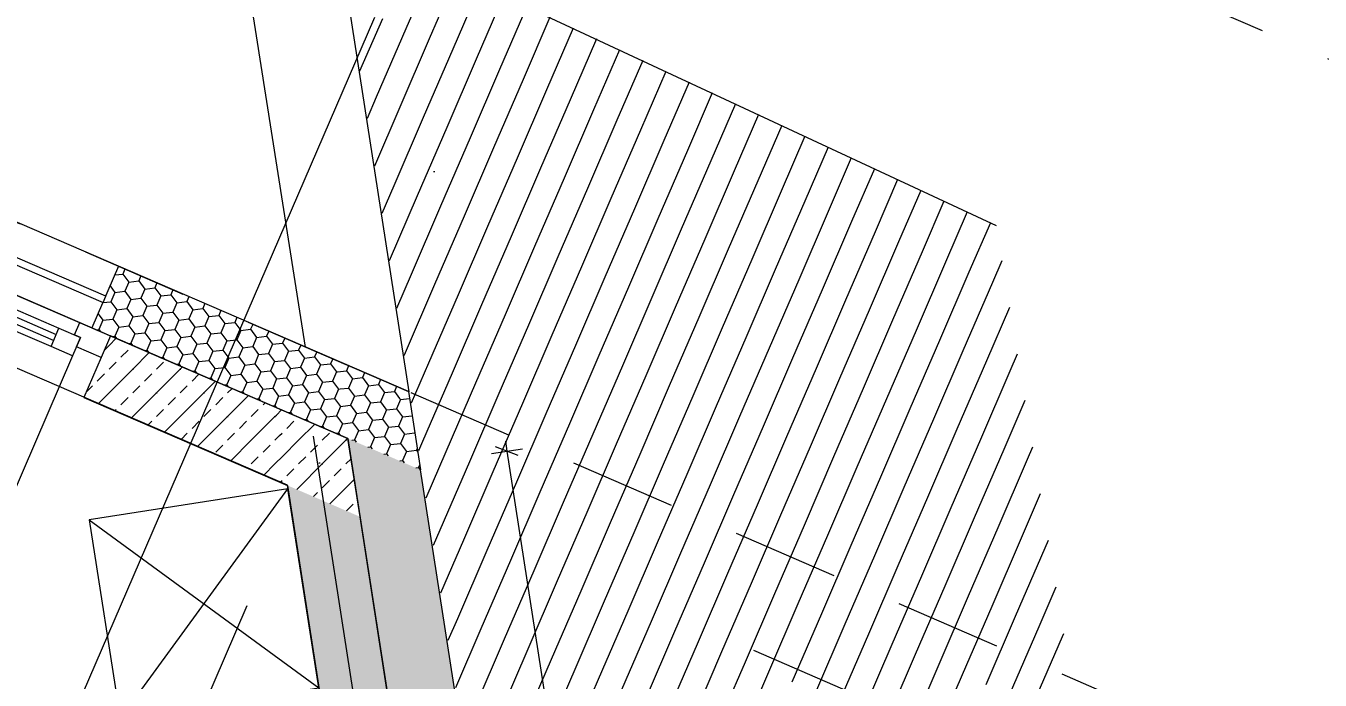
# Model space of a CAD drawing. Header units: millimetres. Extents: x 12535370 to 12575737, y 356204400 to 356234587.
# Drawn here: x 12553969 to 12557833, y 356222549 to 356224501 of the extents above; entities that cross this region are included whole.
import ezdxf
from ezdxf.enums import TextEntityAlignment as Align

# ---------------------------------------------------------------- set-up
doc = ezdxf.new("R2010")
doc.units = ezdxf.units.MM
doc.header["$MEASUREMENT"] = 0
doc.set_wipeout_variables(frame=1)
for name, pattern in [('Dashed Long', [529.166651, 317.499995, -211.666656]), ('Dot & Dashed', [6702.78, 3527.78, -1763.89, 0, -1411.11]), ('Wipeout_Contour', [1000, 0, -1000])]:
    doc.linetypes.add(name, pattern=pattern)
for name, color, linetype in [('New_015 Innenwände', 7, 'Continuous'), ('New_035 Decken', 7, 'Continuous'), ('New_065 Möbel Einrichtung', 7, 'Continuous'), ('New_080 Raumdefinitionen', 7, 'Continuous'), ('New_255 Plangrafiken', 7, 'Continuous'), ('New_290 Raster _ Achsen', 7, 'Continuous'), ('New_Archicad Window Markers', 7, 'Continuous'), ('New_Archicad Windows', 7, 'Continuous'), ('New_GRUNDSTÜCKSGRENZE', 7, 'Continuous')]:
    doc.layers.add(name, color=color, linetype=linetype)
for name, color, linetype, lineweight in [('New_015 Innenwände_Pen_No__1', 7, 'Continuous', 13), ('New_015 Innenwände_Pen_No__3', 7, 'Continuous', 18), ('New_035 Decken_Pen_No__1', 7, 'Continuous', 13), ('New_065 Möbel Einrichtung_Pen_No__1', 7, 'Continuous', 13), ('New_255 Plangrafiken_Pen_No__1', 7, 'Continuous', 13), ('New_255 Plangrafiken_Pen_No__39', 8, 'Continuous', 13), ('New_290 Raster _ Achsen_Pen_No__108', 7, 'Continuous', 13), ('New_Archicad Window Markers_Pen_No__1', 7, 'Continuous', 13), ('New_Archicad Windows_Pen_No__1', 7, 'Continuous', 13), ('New_Baulinie_Pen_No__21', 1, 'Continuous', 13), ('New_GRUNDSTÜCKSGRENZE_Pen_No__1', 7, 'Continuous', 13)]:
    doc.layers.add(name, color=color, linetype=linetype, lineweight=lineweight)
doc.styles.add('GENERATED_STYLE_1', font='arial.ttf')
doc.dimstyles.new('GENERATED_STYLE__2', dxfattribs={"dimtxt": 100, "dimasz": 47.5, "dimexe": 0.18, "dimexo": 2, "dimgap": 0, "dimtad": 1, "dimlfac": 0.001, "dimzin": 0, "dimdsep": 46, "dimtxsty": 'GENERATED_STYLE_1', "dimblk": 'ARROWHEAD_2', "dimblk1": 'ARROWHEAD_2', "dimblk2": 'ARROWHEAD_2', "dimcen": 0.09, "dimclrd": 7, "dimclre": 7, "dimclrt": 7, "dimadec": 0, "dimazin": 0, "dimtfac": 1, "dimtdec": 4, "dimtmove": 0, "dimatfit": 3, "dimfxl": 1, "dimtolj": 1, "dimtzin": 0, "dimarcsym": 0})
pattern_1 = [(246.636458, (12240439.157, 356160438.356), (-47.701051, 20.606061), [30, -60]), (246.636458, (12240445.16, 356160386.74), (-47.701051, 20.606061), [30, -60]), (306.636458, (12240427.26, 356160410.815), (41.695898, 31.007291), [30, -60]), (306.636458, (12240474.96, 356160390.21), (41.695898, 31.007291), [30, -60]), (6.636458, (12240439.157, 356160438.356), (-6.005153, 51.613352), [30, -60]), (6.636458, (12240486.86, 356160417.75), (-6.005153, 51.613352), [30, -60])]
pattern_2 = [(45, (12240439.16, 356160438.36), (-70.710678, 70.710678), [30, -20]), (45, (12240403.8, 356160473.71), (-70.710678, 70.710678), [100, 0])]

# ---------------------------------------------------------------- blocks, each defined once
blk = doc.blocks.new('*X12', base_point=(12240439.2, 356160438.4))
at = {"layer": 'New_255 Plangrafiken_Pen_No__39', "color": 8, "linetype": 'Continuous', "lineweight": 13}
for p, q in [((12555188.2, 356224688.3), (12555103.6, 356224492.5)), ((12555188.2, 356224688.3), (12555103.6, 356224492.5)), ((12555257.4, 356224656), (12555173.7, 356224462.3)), ((12555257.4, 356224656), (12555173.7, 356224462.3)), ((12555326.6, 356224623.8), (12555243.7, 356224432)), ((12555326.6, 356224623.8), (12555243.7, 356224432)), ((12555395.7, 356224591.5), (12555313.8, 356224401.7)), ((12555395.7, 356224591.5), (12555313.8, 356224401.7)), ((12555464.9, 356224559.2), (12555383.8, 356224371.5)), ((12555464.9, 356224559.2), (12555383.8, 356224371.5)), ((12555033.6, 356224522.8), (12554965.9, 356224366.1)), ((12555033.6, 356224522.8), (12554965.9, 356224366.1)), ((12555534.1, 356224526.9), (12555453.9, 356224341.2)), ((12555534.1, 356224526.9), (12555453.9, 356224341.2)), ((12555103.6, 356224492.5), (12555015.5, 356224288.6)), ((12555103.6, 356224492.5), (12555015.5, 356224288.6)), ((12555603.3, 356224494.7), (12555523.9, 356224310.9)), ((12555603.3, 356224494.7), (12555523.9, 356224310.9)), ((12555173.7, 356224462.3), (12555085.6, 356224258.3)), ((12555173.7, 356224462.3), (12555085.6, 356224258.3)), ((12555243.7, 356224432), (12555155.6, 356224228.1)), ((12555243.7, 356224432), (12555155.6, 356224228.1)), ((12555672.5, 356224462.4), (12555594, 356224280.7)), ((12555672.5, 356224462.4), (12555594, 356224280.7)), ((12555741.7, 356224430.1), (12555664.1, 356224250.4)), ((12555741.7, 356224430.1), (12555664.1, 356224250.4)), ((12555313.8, 356224401.7), (12555225.7, 356224197.8)), ((12555313.8, 356224401.7), (12555225.7, 356224197.8)), ((12555810.9, 356224397.9), (12555734.1, 356224220.2)), ((12555810.9, 356224397.9), (12555734.1, 356224220.2)), ((12555383.8, 356224371.5), (12555295.7, 356224167.6)), ((12555383.8, 356224371.5), (12555295.7, 356224167.6)), ((12555880.1, 356224365.6), (12555804.2, 356224189.9)), ((12555880.1, 356224365.6), (12555804.2, 356224189.9)), ((12555453.9, 356224341.2), (12555365.8, 356224137.3)), ((12555453.9, 356224341.2), (12555365.8, 356224137.3)), ((12555949.2, 356224333.3), (12555874.2, 356224159.6)), ((12555949.2, 356224333.3), (12555874.2, 356224159.6)), ((12555015.5, 356224288.6), (12554987.9, 356224224.6)), ((12555015.5, 356224288.6), (12554987.9, 356224224.6)), ((12555523.9, 356224310.9), (12555435.9, 356224107)), ((12555523.9, 356224310.9), (12555435.9, 356224107)), ((12555594, 356224280.7), (12555505.9, 356224076.8)), ((12555594, 356224280.7), (12555505.9, 356224076.8)), ((12556018.4, 356224301.1), (12555944.3, 356224129.4)), ((12556018.4, 356224301.1), (12555944.3, 356224129.4)), ((12555085.6, 356224258.3), (12555009.8, 356224083)), ((12555085.6, 356224258.3), (12555009.8, 356224083)), ((12555664.1, 356224250.4), (12555576, 356224046.5)), ((12555664.1, 356224250.4), (12555576, 356224046.5)), ((12556087.6, 356224268.8), (12556014.3, 356224099.1)), ((12556087.6, 356224268.8), (12556014.3, 356224099.1)), ((12555155.6, 356224228.1), (12555067.6, 356224024.2)), ((12555155.6, 356224228.1), (12555067.6, 356224024.2)), ((12555734.1, 356224220.2), (12555646, 356224016.2)), ((12555734.1, 356224220.2), (12555646, 356224016.2)), ((12556156.8, 356224236.5), (12556084.4, 356224068.8)), ((12556156.8, 356224236.5), (12556084.4, 356224068.8)), ((12556226, 356224204.2), (12556154.4, 356224038.6)), ((12556226, 356224204.2), (12556154.4, 356224038.6)), ((12555225.7, 356224197.8), (12555137.6, 356223993.9)), ((12555225.7, 356224197.8), (12555137.6, 356223993.9)), ((12555295.7, 356224167.6), (12555207.7, 356223963.6)), ((12555295.7, 356224167.6), (12555207.7, 356223963.6)), ((12555804.2, 356224189.9), (12555716.1, 356223986)), ((12555804.2, 356224189.9), (12555716.1, 356223986)), ((12555874.2, 356224159.6), (12555786.1, 356223955.7)), ((12555874.2, 356224159.6), (12555786.1, 356223955.7)), ((12556295.2, 356224172), (12556224.5, 356224008.3)), ((12556295.2, 356224172), (12556224.5, 356224008.3)), ((12555365.8, 356224137.3), (12555277.7, 356223933.4)), ((12555365.8, 356224137.3), (12555277.7, 356223933.4)), ((12555944.3, 356224129.4), (12555856.2, 356223925.5)), ((12555944.3, 356224129.4), (12555856.2, 356223925.5)), ((12556364.4, 356224139.7), (12556294.5, 356223978.1)), ((12556364.4, 356224139.7), (12556294.5, 356223978.1)), ((12555435.9, 356224107), (12555347.8, 356223903.1)), ((12555435.9, 356224107), (12555347.8, 356223903.1)), ((12556014.3, 356224099.1), (12555926.2, 356223895.2)), ((12556014.3, 356224099.1), (12555926.2, 356223895.2)), ((12556433.6, 356224107.4), (12556364.6, 356223947.8)), ((12556433.6, 356224107.4), (12556364.6, 356223947.8)), ((12555505.9, 356224076.8), (12555417.8, 356223872.9)), ((12555505.9, 356224076.8), (12555417.8, 356223872.9)), ((12555576, 356224046.5), (12555487.9, 356223842.6)), ((12555576, 356224046.5), (12555487.9, 356223842.6)), ((12556084.4, 356224068.8), (12555996.3, 356223864.9)), ((12556084.4, 356224068.8), (12555996.3, 356223864.9)), ((12556502.7, 356224075.2), (12556434.6, 356223917.5)), ((12556502.7, 356224075.2), (12556434.6, 356223917.5)), ((12555067.6, 356224024.2), (12555031.8, 356223941.4)), ((12555067.6, 356224024.2), (12555031.8, 356223941.4)), ((12555646, 356224016.2), (12555557.9, 356223812.3)), ((12555646, 356224016.2), (12555557.9, 356223812.3)), ((12556154.4, 356224038.6), (12556066.3, 356223834.7)), ((12556154.4, 356224038.6), (12556066.3, 356223834.7)), ((12556224.5, 356224008.3), (12556136.4, 356223804.4)), ((12556224.5, 356224008.3), (12556136.4, 356223804.4)), ((12556571.9, 356224042.9), (12556504.7, 356223887.3)), ((12556571.9, 356224042.9), (12556504.7, 356223887.3)), ((12556641.1, 356224010.6), (12556574.8, 356223857)), ((12556641.1, 356224010.6), (12556574.8, 356223857)), ((12555137.6, 356223993.9), (12555053.8, 356223799.9)), ((12555137.6, 356223993.9), (12555053.8, 356223799.9)), ((12555716.1, 356223986), (12555628, 356223782.1)), ((12555716.1, 356223986), (12555628, 356223782.1)), ((12556294.5, 356223978.1), (12556206.5, 356223774.1)), ((12556294.5, 356223978.1), (12556206.5, 356223774.1)), ((12556710.3, 356223978.3), (12556644.8, 356223826.7)), ((12556710.3, 356223978.3), (12556644.8, 356223826.7)), ((12555207.7, 356223963.6), (12555119.6, 356223759.7)), ((12555207.7, 356223963.6), (12555119.6, 356223759.7)), ((12555277.7, 356223933.4), (12555189.6, 356223729.5)), ((12555277.7, 356223933.4), (12555189.6, 356223729.5)), ((12555786.1, 356223955.7), (12555698, 356223751.8)), ((12555786.1, 356223955.7), (12555698, 356223751.8)), ((12556364.6, 356223947.8), (12556276.5, 356223743.9)), ((12556364.6, 356223947.8), (12556276.5, 356223743.9)), ((12556779.5, 356223946.1), (12556714.9, 356223796.5)), ((12556779.5, 356223946.1), (12556714.9, 356223796.5)), ((12555347.8, 356223903.1), (12555259.7, 356223699.2)), ((12555347.8, 356223903.1), (12555259.7, 356223699.2)), ((12555856.2, 356223925.5), (12555768.1, 356223721.6)), ((12555856.2, 356223925.5), (12555768.1, 356223721.6)), ((12555926.2, 356223895.2), (12555838.2, 356223691.3)), ((12555926.2, 356223895.2), (12555838.2, 356223691.3)), ((12556434.6, 356223917.5), (12556346.6, 356223713.6)), ((12556434.6, 356223917.5), (12556346.6, 356223713.6)), ((12556848.7, 356223913.8), (12556784.9, 356223766.2)), ((12556848.7, 356223913.8), (12556784.9, 356223766.2)), ((12555417.8, 356223872.9), (12555329.7, 356223669)), ((12555417.8, 356223872.9), (12555329.7, 356223669)), ((12555996.3, 356223864.9), (12555908.2, 356223661)), ((12555996.3, 356223864.9), (12555908.2, 356223661)), ((12556504.7, 356223887.3), (12556416.6, 356223683.4)), ((12556504.7, 356223887.3), (12556416.6, 356223683.4)), ((12556574.8, 356223857), (12556486.7, 356223653.1)), ((12556574.8, 356223857), (12556486.7, 356223653.1)), ((12555487.9, 356223842.6), (12555399.8, 356223638.7)), ((12555487.9, 356223842.6), (12555399.8, 356223638.7)), ((12555557.9, 356223812.3), (12555469.8, 356223608.4)), ((12555557.9, 356223812.3), (12555469.8, 356223608.4)), ((12556066.3, 356223834.7), (12555978.3, 356223630.8)), ((12556066.3, 356223834.7), (12555978.3, 356223630.8)), ((12556644.8, 356223826.7), (12556556.7, 356223622.8)), ((12556644.8, 356223826.7), (12556556.7, 356223622.8)), ((12555628, 356223782.1), (12555539.9, 356223578.2)), ((12555628, 356223782.1), (12555539.9, 356223578.2)), ((12556136.4, 356223804.4), (12556048.3, 356223600.5)), ((12556136.4, 356223804.4), (12556048.3, 356223600.5)), ((12556206.5, 356223774.1), (12556118.4, 356223570.2)), ((12556206.5, 356223774.1), (12556118.4, 356223570.2)), ((12556714.9, 356223796.5), (12556626.8, 356223592.6)), ((12556714.9, 356223796.5), (12556626.8, 356223592.6)), ((12556882.9, 356223800.7), (12556855, 356223736)), ((12556882.9, 356223800.7), (12556855, 356223736)), ((12555119.6, 356223759.7), (12555075.8, 356223658.3)), ((12555119.6, 356223759.7), (12555075.8, 356223658.3)), ((12555698, 356223751.8), (12555610, 356223547.9)), ((12555698, 356223751.8), (12555610, 356223547.9)), ((12556276.5, 356223743.9), (12556188.4, 356223540)), ((12556276.5, 356223743.9), (12556188.4, 356223540)), ((12556784.9, 356223766.2), (12556696.8, 356223562.3)), ((12556784.9, 356223766.2), (12556696.8, 356223562.3)), ((12556855, 356223736), (12556766.9, 356223532.1)), ((12556855, 356223736), (12556766.9, 356223532.1)), ((12555189.6, 356223729.5), (12555101.5, 356223525.6)), ((12555189.6, 356223729.5), (12555101.5, 356223525.6)), ((12555259.7, 356223699.2), (12555171.6, 356223495.3)), ((12555259.7, 356223699.2), (12555171.6, 356223495.3)), ((12555768.1, 356223721.6), (12555680, 356223517.6)), ((12555768.1, 356223721.6), (12555680, 356223517.6)), ((12556346.6, 356223713.6), (12556258.5, 356223509.7)), ((12556346.6, 356223713.6), (12556258.5, 356223509.7)), ((12555329.7, 356223669), (12555241.7, 356223465)), ((12555329.7, 356223669), (12555241.7, 356223465)), ((12555838.2, 356223691.3), (12555750.1, 356223487.4)), ((12555838.2, 356223691.3), (12555750.1, 356223487.4)), ((12555908.2, 356223661), (12555820.1, 356223457.1)), ((12555908.2, 356223661), (12555820.1, 356223457.1)), ((12556416.6, 356223683.4), (12556328.5, 356223479.5)), ((12556416.6, 356223683.4), (12556328.5, 356223479.5)), ((12556905.9, 356223661.5), (12556836.9, 356223501.8)), ((12556905.9, 356223661.5), (12556836.9, 356223501.8)), ((12555399.8, 356223638.7), (12555311.7, 356223434.8)), ((12555399.8, 356223638.7), (12555311.7, 356223434.8)), ((12555978.3, 356223630.8), (12555890.2, 356223426.9)), ((12555978.3, 356223630.8), (12555890.2, 356223426.9)), ((12556486.7, 356223653.1), (12556398.6, 356223449.2)), ((12556486.7, 356223653.1), (12556398.6, 356223449.2)), ((12556556.7, 356223622.8), (12556468.6, 356223418.9)), ((12556556.7, 356223622.8), (12556468.6, 356223418.9)), ((12555469.8, 356223608.4), (12555381.8, 356223404.5)), ((12555469.8, 356223608.4), (12555381.8, 356223404.5)), ((12556048.3, 356223600.5), (12555960.2, 356223396.6)), ((12556048.3, 356223600.5), (12555960.2, 356223396.6)), ((12556626.8, 356223592.6), (12556538.7, 356223388.7)), ((12556626.8, 356223592.6), (12556538.7, 356223388.7)), ((12555539.9, 356223578.2), (12555451.8, 356223374.3)), ((12555539.9, 356223578.2), (12555451.8, 356223374.3)), ((12555610, 356223547.9), (12555521.9, 356223344)), ((12555610, 356223547.9), (12555521.9, 356223344)), ((12556118.4, 356223570.2), (12556030.3, 356223366.3)), ((12556118.4, 356223570.2), (12556030.3, 356223366.3)), ((12556696.8, 356223562.3), (12556608.7, 356223358.4)), ((12556696.8, 356223562.3), (12556608.7, 356223358.4)), ((12555101.5, 356223525.6), (12555097.7, 356223516.8)), ((12555101.5, 356223525.6), (12555097.7, 356223516.8)), ((12555680, 356223517.6), (12555591.9, 356223313.7)), ((12555680, 356223517.6), (12555591.9, 356223313.7)), ((12556188.4, 356223540), (12556100.3, 356223336.1)), ((12556188.4, 356223540), (12556100.3, 356223336.1)), ((12556258.5, 356223509.7), (12556170.4, 356223305.8)), ((12556258.5, 356223509.7), (12556170.4, 356223305.8)), ((12556766.9, 356223532.1), (12556678.8, 356223328.1)), ((12556766.9, 356223532.1), (12556678.8, 356223328.1)), ((12556928.9, 356223522.3), (12556907, 356223471.5)), ((12556928.9, 356223522.3), (12556907, 356223471.5)), ((12555171.6, 356223495.3), (12555119.7, 356223375.2)), ((12555171.6, 356223495.3), (12555119.7, 356223375.2)), ((12555241.7, 356223465), (12555153.6, 356223261.1)), ((12555241.7, 356223465), (12555153.6, 356223261.1)), ((12555750.1, 356223487.4), (12555662, 356223283.5)), ((12555750.1, 356223487.4), (12555662, 356223283.5)), ((12556328.5, 356223479.5), (12556240.4, 356223275.5)), ((12556328.5, 356223479.5), (12556240.4, 356223275.5)), ((12556836.9, 356223501.8), (12556748.9, 356223297.9)), ((12556836.9, 356223501.8), (12556748.9, 356223297.9)), ((12556907, 356223471.5), (12556818.9, 356223267.6)), ((12556907, 356223471.5), (12556818.9, 356223267.6)), ((12555311.7, 356223434.8), (12555223.6, 356223230.9)), ((12555311.7, 356223434.8), (12555223.6, 356223230.9)), ((12555820.1, 356223457.1), (12555732, 356223253.2)), ((12555820.1, 356223457.1), (12555732, 356223253.2)), ((12555890.2, 356223426.9), (12555802.1, 356223222.9)), ((12555890.2, 356223426.9), (12555802.1, 356223222.9)), ((12556398.6, 356223449.2), (12556310.5, 356223245.3)), ((12556398.6, 356223449.2), (12556310.5, 356223245.3)), ((12555381.8, 356223404.5), (12555293.7, 356223200.6)), ((12555381.8, 356223404.5), (12555293.7, 356223200.6)), ((12555960.2, 356223396.6), (12555872.1, 356223192.7)), ((12555960.2, 356223396.6), (12555872.1, 356223192.7)), ((12556468.6, 356223418.9), (12556380.6, 356223215)), ((12556468.6, 356223418.9), (12556380.6, 356223215)), ((12556538.7, 356223388.7), (12556450.6, 356223184.8)), ((12556538.7, 356223388.7), (12556450.6, 356223184.8)), ((12555451.8, 356223374.3), (12555363.7, 356223170.3)), ((12555451.8, 356223374.3), (12555363.7, 356223170.3)), ((12556030.3, 356223366.3), (12555942.2, 356223162.4)), ((12556030.3, 356223366.3), (12555942.2, 356223162.4)), ((12556608.7, 356223358.4), (12556520.7, 356223154.5)), ((12556608.7, 356223358.4), (12556520.7, 356223154.5)), ((12556951.9, 356223383.1), (12556889, 356223237.4)), ((12556951.9, 356223383.1), (12556889, 356223237.4)), ((12555521.9, 356223344), (12555433.8, 356223140.1)), ((12555521.9, 356223344), (12555433.8, 356223140.1)), ((12555591.9, 356223313.7), (12555503.8, 356223109.8)), ((12555591.9, 356223313.7), (12555503.8, 356223109.8)), ((12556100.3, 356223336.1), (12556012.3, 356223132.2)), ((12556100.3, 356223336.1), (12556012.3, 356223132.2)), ((12556678.8, 356223328.1), (12556590.7, 356223124.2)), ((12556678.8, 356223328.1), (12556590.7, 356223124.2)), ((12555662, 356223283.5), (12555573.9, 356223079.6)), ((12555662, 356223283.5), (12555573.9, 356223079.6)), ((12556170.4, 356223305.8), (12556082.3, 356223101.9)), ((12556170.4, 356223305.8), (12556082.3, 356223101.9)), ((12556240.4, 356223275.5), (12556152.4, 356223071.6)), ((12556240.4, 356223275.5), (12556152.4, 356223071.6)), ((12556748.9, 356223297.9), (12556660.8, 356223094)), ((12556748.9, 356223297.9), (12556660.8, 356223094)), ((12555153.6, 356223261.1), (12555141.7, 356223233.6)), ((12555153.6, 356223261.1), (12555141.7, 356223233.6)), ((12555732, 356223253.2), (12555643.9, 356223049.3)), ((12555732, 356223253.2), (12555643.9, 356223049.3)), ((12556310.5, 356223245.3), (12556222.4, 356223041.4)), ((12556310.5, 356223245.3), (12556222.4, 356223041.4)), ((12556818.9, 356223267.6), (12556730.8, 356223063.7)), ((12556818.9, 356223267.6), (12556730.8, 356223063.7)), ((12556889, 356223237.4), (12556800.9, 356223033.4)), ((12556889, 356223237.4), (12556800.9, 356223033.4)), ((12556974.9, 356223243.9), (12556959, 356223207.1)), ((12556974.9, 356223243.9), (12556959, 356223207.1)), ((12555223.6, 356223230.9), (12555163.7, 356223092.1)), ((12555223.6, 356223230.9), (12555163.7, 356223092.1)), ((12555293.7, 356223200.6), (12555205.6, 356222996.7)), ((12555293.7, 356223200.6), (12555205.6, 356222996.7)), ((12555802.1, 356223222.9), (12555714, 356223019)), ((12555802.1, 356223222.9), (12555714, 356223019)), ((12556380.6, 356223215), (12556292.5, 356223011.1)), ((12556380.6, 356223215), (12556292.5, 356223011.1)), ((12556959, 356223207.1), (12556870.9, 356223003.2)), ((12556959, 356223207.1), (12556870.9, 356223003.2)), ((12555363.7, 356223170.3), (12555275.6, 356222966.4)), ((12555363.7, 356223170.3), (12555275.6, 356222966.4)), ((12555872.1, 356223192.7), (12555784.1, 356222988.8)), ((12555872.1, 356223192.7), (12555784.1, 356222988.8)), ((12555942.2, 356223162.4), (12555854.1, 356222958.5)), ((12555942.2, 356223162.4), (12555854.1, 356222958.5)), ((12556450.6, 356223184.8), (12556362.5, 356222980.8)), ((12556450.6, 356223184.8), (12556362.5, 356222980.8)), ((12555433.8, 356223140.1), (12555345.7, 356222936.2)), ((12555433.8, 356223140.1), (12555345.7, 356222936.2)), ((12556012.3, 356223132.2), (12555924.2, 356222928.2)), ((12556012.3, 356223132.2), (12555924.2, 356222928.2)), ((12556520.7, 356223154.5), (12556432.6, 356222950.6)), ((12556520.7, 356223154.5), (12556432.6, 356222950.6)), ((12556590.7, 356223124.2), (12556502.6, 356222920.3)), ((12556590.7, 356223124.2), (12556502.6, 356222920.3)), ((12555503.8, 356223109.8), (12555415.8, 356222905.9)), ((12555503.8, 356223109.8), (12555415.8, 356222905.9)), ((12555573.9, 356223079.6), (12555485.8, 356222875.6)), ((12555573.9, 356223079.6), (12555485.8, 356222875.6)), ((12556082.3, 356223101.9), (12555994.2, 356222898)), ((12556082.3, 356223101.9), (12555994.2, 356222898)), ((12556660.8, 356223094), (12556572.7, 356222890.1)), ((12556660.8, 356223094), (12556572.7, 356222890.1)), ((12556997.9, 356223104.7), (12556941, 356222972.9)), ((12556997.9, 356223104.7), (12556941, 356222972.9)), ((12555643.9, 356223049.3), (12555555.9, 356222845.4)), ((12555643.9, 356223049.3), (12555555.9, 356222845.4)), ((12556152.4, 356223071.6), (12556064.3, 356222867.7)), ((12556152.4, 356223071.6), (12556064.3, 356222867.7)), ((12556222.4, 356223041.4), (12556134.3, 356222837.5)), ((12556222.4, 356223041.4), (12556134.3, 356222837.5)), ((12556730.8, 356223063.7), (12556642.7, 356222859.8)), ((12556730.8, 356223063.7), (12556642.7, 356222859.8)), ((12555714, 356223019), (12555625.9, 356222815.1)), ((12555714, 356223019), (12555625.9, 356222815.1)), ((12556292.5, 356223011.1), (12556204.4, 356222807.2)), ((12556292.5, 356223011.1), (12556204.4, 356222807.2)), ((12556800.9, 356223033.4), (12556712.8, 356222829.5)), ((12556800.9, 356223033.4), (12556712.8, 356222829.5)), ((12556870.9, 356223003.2), (12556782.8, 356222799.3)), ((12556870.9, 356223003.2), (12556782.8, 356222799.3)), ((12555205.6, 356222996.7), (12555185.6, 356222950.5)), ((12555205.6, 356222996.7), (12555185.6, 356222950.5)), ((12555275.6, 356222966.4), (12555207.6, 356222808.9)), ((12555275.6, 356222966.4), (12555207.6, 356222808.9)), ((12555784.1, 356222988.8), (12555696, 356222784.9)), ((12555784.1, 356222988.8), (12555696, 356222784.9)), ((12556362.5, 356222980.8), (12556274.4, 356222776.9)), ((12556362.5, 356222980.8), (12556274.4, 356222776.9)), ((12556941, 356222972.9), (12556852.9, 356222769)), ((12556941, 356222972.9), (12556852.9, 356222769)), ((12557020.9, 356222965.5), (12557011, 356222942.7)), ((12557020.9, 356222965.5), (12557011, 356222942.7)), ((12555345.7, 356222936.2), (12555257.6, 356222732.3)), ((12555345.7, 356222936.2), (12555257.6, 356222732.3)), ((12555854.1, 356222958.5), (12555766, 356222754.6)), ((12555854.1, 356222958.5), (12555766, 356222754.6)), ((12555924.2, 356222928.2), (12555836.1, 356222724.3)), ((12555924.2, 356222928.2), (12555836.1, 356222724.3)), ((12556432.6, 356222950.6), (12556344.5, 356222746.7)), ((12556432.6, 356222950.6), (12556344.5, 356222746.7)), ((12557011, 356222942.7), (12556923, 356222738.7)), ((12557011, 356222942.7), (12556923, 356222738.7)), ((12555415.8, 356222905.9), (12555327.7, 356222702)), ((12555415.8, 356222905.9), (12555327.7, 356222702)), ((12555994.2, 356222898), (12555906.1, 356222694.1)), ((12555994.2, 356222898), (12555906.1, 356222694.1)), ((12556502.6, 356222920.3), (12556414.5, 356222716.4)), ((12556502.6, 356222920.3), (12556414.5, 356222716.4)), ((12556572.7, 356222890.1), (12556484.6, 356222686.1)), ((12556572.7, 356222890.1), (12556484.6, 356222686.1)), ((12555485.8, 356222875.6), (12555397.7, 356222671.7)), ((12555485.8, 356222875.6), (12555397.7, 356222671.7)), ((12556064.3, 356222867.7), (12555976.2, 356222663.8)), ((12556064.3, 356222867.7), (12555976.2, 356222663.8)), ((12556642.7, 356222859.8), (12556554.7, 356222655.9)), ((12556642.7, 356222859.8), (12556554.7, 356222655.9)), ((12555555.9, 356222845.4), (12555467.8, 356222641.5)), ((12555555.9, 356222845.4), (12555467.8, 356222641.5)), ((12555625.9, 356222815.1), (12555537.8, 356222611.2)), ((12555625.9, 356222815.1), (12555537.8, 356222611.2)), ((12556134.3, 356222837.5), (12556046.2, 356222633.5)), ((12556134.3, 356222837.5), (12556046.2, 356222633.5)), ((12556204.4, 356222807.2), (12556116.3, 356222603.3)), ((12556204.4, 356222807.2), (12556116.3, 356222603.3)), ((12556712.8, 356222829.5), (12556624.7, 356222625.6)), ((12556712.8, 356222829.5), (12556624.7, 356222625.6)), ((12557043.9, 356222826.3), (12556993, 356222708.5)), ((12557043.9, 356222826.3), (12556993, 356222708.5)), ((12555696, 356222784.9), (12555607.9, 356222580.9)), ((12555696, 356222784.9), (12555607.9, 356222580.9)), ((12556274.4, 356222776.9), (12556186.4, 356222573)), ((12556274.4, 356222776.9), (12556186.4, 356222573)), ((12556782.8, 356222799.3), (12556694.8, 356222595.4)), ((12556782.8, 356222799.3), (12556694.8, 356222595.4)), ((12556852.9, 356222769), (12556764.8, 356222565.1)), ((12556852.9, 356222769), (12556764.8, 356222565.1)), ((12555257.6, 356222732.3), (12555229.6, 356222667.4)), ((12555257.6, 356222732.3), (12555229.6, 356222667.4)), ((12555766, 356222754.6), (12555677.9, 356222550.7)), ((12555766, 356222754.6), (12555677.9, 356222550.7)), ((12556344.5, 356222746.7), (12556256.4, 356222542.8)), ((12556344.5, 356222746.7), (12556256.4, 356222542.8)), ((12556923, 356222738.7), (12556834.9, 356222534.8)), ((12556923, 356222738.7), (12556834.9, 356222534.8)), ((12555327.7, 356222702), (12555251.6, 356222525.8)), ((12555327.7, 356222702), (12555251.6, 356222525.8)), ((12555836.1, 356222724.3), (12555748, 356222520.4)), ((12555836.1, 356222724.3), (12555748, 356222520.4)), ((12555906.1, 356222694.1), (12555818, 356222490.2)), ((12555906.1, 356222694.1), (12555818, 356222490.2)), ((12556414.5, 356222716.4), (12556326.5, 356222512.5)), ((12556414.5, 356222716.4), (12556326.5, 356222512.5)), ((12556993, 356222708.5), (12556904.9, 356222504.6)), ((12556993, 356222708.5), (12556904.9, 356222504.6)), ((12555397.7, 356222671.7), (12555309.6, 356222467.8)), ((12555397.7, 356222671.7), (12555309.6, 356222467.8)), ((12555976.2, 356222663.8), (12555888.1, 356222459.9)), ((12555976.2, 356222663.8), (12555888.1, 356222459.9)), ((12556484.6, 356222686.1), (12556396.5, 356222482.2)), ((12556484.6, 356222686.1), (12556396.5, 356222482.2)), ((12556554.7, 356222655.9), (12556466.6, 356222452)), ((12556554.7, 356222655.9), (12556466.6, 356222452)), ((12557063.1, 356222678.2), (12556975, 356222474.3)), ((12557063.1, 356222678.2), (12556975, 356222474.3)), ((12557066.9, 356222687.1), (12557063.1, 356222678.2)), ((12557066.9, 356222687.1), (12557063.1, 356222678.2)), ((12555467.8, 356222641.5), (12555379.7, 356222437.6)), ((12555467.8, 356222641.5), (12555379.7, 356222437.6)), ((12556046.2, 356222633.5), (12555958.2, 356222429.6)), ((12556046.2, 356222633.5), (12555958.2, 356222429.6)), ((12556624.7, 356222625.6), (12556536.6, 356222421.7)), ((12556624.7, 356222625.6), (12556536.6, 356222421.7)), ((12555537.8, 356222611.2), (12555449.7, 356222407.3)), ((12555537.8, 356222611.2), (12555449.7, 356222407.3)), ((12555607.9, 356222580.9), (12555519.8, 356222377)), ((12555607.9, 356222580.9), (12555519.8, 356222377)), ((12556116.3, 356222603.3), (12556028.2, 356222399.4)), ((12556116.3, 356222603.3), (12556028.2, 356222399.4)), ((12556694.8, 356222595.4), (12556606.7, 356222391.4)), ((12556694.8, 356222595.4), (12556606.7, 356222391.4)), ((12555677.9, 356222550.7), (12555589.9, 356222346.8)), ((12555677.9, 356222550.7), (12555589.9, 356222346.8)), ((12556186.4, 356222573), (12556098.3, 356222369.1)), ((12556186.4, 356222573), (12556098.3, 356222369.1)), ((12556764.8, 356222565.1), (12556676.7, 356222361.2)), ((12556764.8, 356222565.1), (12556676.7, 356222361.2))]:
    blk.add_line(p, q, dxfattribs=at)
blk = doc.blocks.new('Fill_1', base_point=(12240439.2, 356160438.4))
at = {"layer": 'New_255 Plangrafiken_Pen_No__39', "color": 8, "linetype": 'Continuous', "lineweight": 13}
blk.add_blockref('*X12', (12240439.2, 356160438.4), dxfattribs=at)
blk = doc.blocks.new('Slab_1', base_point=(12539464.4, 356214374.2))
at = {"layer": 'New_035 Decken_Pen_No__1', "color": 7, "linetype": 'Continuous', "lineweight": 13, "flags": 128}
blk.add_lwpolyline([(12539464.4, 356214374.2), (12540355.6, 356216681.8), (12543211.2, 356223921.6), (12544734.3, 356227674.9), (12554930.7, 356223270.2), (12557525.4, 356206572.1)], close=True, dxfattribs=at)
blk = doc.blocks.new('F Marker 10[8]', base_point=(12553139.8, 356224261.8))
at = {"layer": 'New_Archicad Window Markers_Pen_No__1', "color": 7, "linetype": 'Continuous', "lineweight": 13}
blk.add_line((12553437.2, 356224950.3), (12553026.8, 356224000.1), dxfattribs=at)
at = {"layer": 'New_Archicad Window Markers_Pen_No__1', "color": 7, "lineweight": 13, "style": 'GENERATED_STYLE_1'}
for tag, rotation, p in [('AC_WIDO_A_SIZE', 66.6365, (12553257.5, 356224588.6)), ('AC_WIDO_B_SIZE', 66.6365, (12553441.1, 356224509.3)), ('AC_MarkerText_4', 336.6365, (12552660.8, 356223792.6))]:
    blk.add_attdef(tag, text='', height=100, rotation=rotation, dxfattribs=at).set_placement(p, align=Align.BOTTOM_LEFT)
blk = doc.blocks.new('2-Flügelfenster 1+1 25[8]', base_point=(12240439.2, 356160438.4))
at = {"layer": 'New_Archicad Windows_Pen_No__1', "color": 7, "linetype": 'Continuous', "lineweight": 13}
for p, q in [((12552033.6, 356224739.6), (12551954.3, 356224556)), ((12554246, 356223783.9), (12552033.6, 356224739.6)), ((12551899.2, 356224579.8), (12551871.4, 356224515.5)), ((12551899.2, 356224579.8), (12551871.4, 356224515.5)), ((12551899.2, 356224579.8), (12551991, 356224540.1)), ((12551954.3, 356224556), (12551899.2, 356224579.8)), ((12551954.3, 356224556), (12551899.2, 356224579.8)), ((12551871.4, 356224515.5), (12551819.9, 356224396.2)), ((12551963.2, 356224475.9), (12551871.4, 356224515.5)), ((12551991, 356224540.1), (12551963.2, 356224475.9)), ((12551981.1, 356224517.2), (12553339.7, 356223930.3)), ((12551991, 356224540.1), (12553349.7, 356223953.2)), ((12553321.9, 356223889), (12551963.2, 356224475.9)), ((12553331.8, 356223911.9), (12551973.2, 356224498.8)), ((12553321.9, 356223889), (12553349.7, 356223953.2)), ((12553349.7, 356223953.2), (12553395.6, 356223933.4)), ((12553395.6, 356223933.4), (12553441.5, 356223913.6)), ((12553367.8, 356223869.1), (12553321.9, 356223889)), ((12553441.5, 356223913.6), (12553425.6, 356223876.9)), ((12553441.5, 356223913.6), (12554130, 356223616.2)), ((12553395.3, 356223857.2), (12553367.8, 356223869.1)), ((12553383.4, 356223829.7), (12553407.2, 356223884.8)), ((12553407.2, 356223884.8), (12553395.3, 356223857.2)), ((12553425.6, 356223876.9), (12553407.2, 356223884.8)), ((12553407.2, 356223884.8), (12553471.5, 356223857)), ((12553471.5, 356223857), (12553447.7, 356223801.9)), ((12553471.5, 356223857), (12554068.2, 356223599.3)), ((12553447.7, 356223801.9), (12553383.4, 356223829.7)), ((12554052.3, 356223562.5), (12553455.6, 356223820.3)), ((12553463.6, 356223838.7), (12554060.3, 356223580.9)), ((12554044.4, 356223544.2), (12553447.7, 356223801.9)), ((12554246, 356223783.9), (12554166.7, 356223600.3)), ((12554044.4, 356223544.2), (12554068.2, 356223599.3)), ((12554068.2, 356223599.3), (12554132.5, 356223571.5)), ((12554114.1, 356223579.4), (12554130, 356223616.2)), ((12554130, 356223616.2), (12554221.8, 356223576.5)), ((12554166.7, 356223600.3), (12554221.8, 356223576.5)), ((12554166.7, 356223600.3), (12554221.8, 356223576.5)), ((12554108.7, 356223516.4), (12554044.4, 356223544.2)), ((12554132.5, 356223571.5), (12554108.7, 356223516.4)), ((12554132.5, 356223571.5), (12554114.1, 356223579.4)), ((12554120.6, 356223544), (12554132.5, 356223571.5)), ((12554194, 356223512.2), (12554120.6, 356223544)), ((12554221.8, 356223576.5), (12554194, 356223512.2)), ((12554221.8, 356223576.5), (12554194, 356223512.2)), ((12554108.7, 356223516.4), (12553795.4, 356222791.2)), ((12554194, 356223512.2), (12554142.4, 356223392.9))]:
    blk.add_line(p, q, dxfattribs=at)
blk.add_arc((12554108.7, 356223516.4), 790, 156.6365, 246.6365, dxfattribs=at)
at = {"layer": 'New_Archicad Window Markers', "color": 7, "lineweight": 13}
blk.add_blockref('F Marker 10[8]', (12553139.8, 356224261.8), dxfattribs=at).add_auto_attribs({'AC_MarkerText_4': 'PH 0,00', 'AC_WIDO_A_SIZE': '2,41', 'AC_WIDO_B_SIZE': '2,27'})
blk = doc.blocks.new('Wall_5', base_point=(12544625.9, 356227939.6))
at = {"layer": 'New_015 Innenwände', "linetype": 'Continuous', "lineweight": 0, "true_color": 0x000000}
h = blk.add_hatch(dxfattribs=at)
h.set_pattern_fill('DÄMMSTOFF__POLYSTYROL_EPS', color=18, style=0, pattern_type=2)
h.set_pattern_definition(pattern_1)
h.paths.add_polyline_path([(12554166.7, 356223600.3), (12554221.8, 356223576.5), (12554930.7, 356223270.2), (12554894.4, 356223503.8), (12554246, 356223783.9)])
h = blk.add_hatch(dxfattribs=at)
h.set_pattern_fill('BETON_BEWEHRT_SN46', color=18, style=0, pattern_type=2)
h.set_pattern_definition(pattern_2)
h.paths.add_polyline_path([(12554194, 356223512.2), (12554142.4, 356223392.9), (12554750, 356223130.4), (12554713.7, 356223364), (12554221.8, 356223576.5)])
h = blk.add_hatch(dxfattribs=at)
h.set_pattern_fill('DÄMMSTOFF__POLYSTYROL_EPS', color=18, style=0, pattern_type=2)
h.set_pattern_definition(pattern_1)
h.paths.add_polyline_path([(12554894.4, 356223503.8), (12554930.7, 356223270.2), (12555111.4, 356223410.1)])
h = blk.add_hatch(dxfattribs=at)
h.set_pattern_fill('DÄMMSTOFF__POLYSTYROL_EPS', color=18, style=0, pattern_type=2)
h.set_pattern_definition(pattern_1)
h.paths.add_polyline_path([(12554930.7, 356223270.2), (12555147.7, 356223176.5), (12555111.4, 356223410.1)])
h = blk.add_hatch(dxfattribs=at)
h.set_pattern_fill('BETON_BEWEHRT_SN46', color=18, style=0, pattern_type=2)
h.set_pattern_definition(pattern_2)
h.paths.add_polyline_path([(12554930.7, 356223270.2), (12554713.7, 356223364), (12554750, 356223130.4)])
h = blk.add_hatch(dxfattribs=at)
h.set_pattern_fill('BETON_BEWEHRT_SN46', color=18, style=0, pattern_type=2)
h.set_pattern_definition(pattern_2)
h.paths.add_polyline_path([(12554750, 356223130.4), (12554967, 356223036.7), (12554930.7, 356223270.2)])
at = {"layer": 'New_015 Innenwände_Pen_No__1', "color": 7, "linetype": 'Continuous', "lineweight": 13}
for p, q in [((12554246, 356223783.9), (12554166.7, 356223600.3)), ((12554166.7, 356223600.3), (12554221.8, 356223576.5)), ((12554221.8, 356223576.5), (12554194, 356223512.2)), ((12554194, 356223512.2), (12554142.4, 356223392.9))]:
    blk.add_line(p, q, dxfattribs=at)
at = {"layer": 'New_015 Innenwände_Pen_No__1', "color": 7, "linetype": 'Continuous', "lineweight": 13, "flags": 128}
for points in [[(12555111.4, 356223410.1), (12554246, 356223783.9)], [(12555111.4, 356223410.1), (12555147.7, 356223176.5)]]:
    blk.add_lwpolyline(points, dxfattribs=at)
at = {"layer": 'New_015 Innenwände_Pen_No__3', "color": 7, "linetype": 'Continuous', "lineweight": 18}
for p, q in [((12554713.7, 356223364), (12554221.8, 356223576.5)), ((12554930.7, 356223270.2), (12554713.7, 356223364)), ((12554967, 356223036.7), (12554930.7, 356223270.2))]:
    blk.add_line(p, q, dxfattribs=at)
at = {"layer": 'New_015 Innenwände_Pen_No__3', "color": 7, "linetype": 'Continuous', "lineweight": 18, "flags": 128}
blk.add_lwpolyline([(12554142.4, 356223392.9), (12554750, 356223130.4)], dxfattribs=at)
at = {"layer": 'New_Archicad Windows', "color": 7, "linetype": 'Continuous', "lineweight": 13}
blk.add_blockref('2-Flügelfenster 1+1 25[8]', (12240439.2, 356160438.4), dxfattribs=at)
blk = doc.blocks.new('Wall_6', base_point=(12555111.4, 356223410.1))
at = {"layer": 'New_015 Innenwände', "linetype": 'Continuous', "lineweight": 0, "true_color": 0x000000}
h = blk.add_hatch(dxfattribs=at)
h.set_pattern_fill('DÄMMSTOFF__POLYSTYROL_EPS', color=18, style=0, pattern_type=2)
h.set_pattern_definition([(188.832684, (12240439.157, 356160438.356), (-7.978668, 51.34531), [30, -60]), (188.832684, (12240398.68, 356160405.773), (-7.978668, 51.34531), [30, -60]), (248.832684, (12240409.51, 356160433.75), (-48.455677, 18.762926), [30, -60]), (248.832684, (12240417.49, 356160382.404), (-48.455677, 18.762926), [30, -60]), (308.832684, (12240439.157, 356160438.356), (40.477009, 32.582384), [30, -60]), (308.832684, (12240447.135, 356160387.01), (40.477009, 32.582384), [30, -60])])
h.paths.add_polyline_path([(12554930.7, 356223270.2), (12557489.2, 356206805.7), (12557706.1, 356206711.9), (12555147.7, 356223176.5)])
h = blk.add_hatch(dxfattribs=at)
h.set_pattern_fill('BETON_BEWEHRT_SN46', color=18, style=0, pattern_type=2)
h.set_pattern_definition(pattern_2)
h.paths.add_polyline_path([(12554750, 356223130.4), (12557235.9, 356207132.9), (12557452.9, 356207039.2), (12554967, 356223036.7)])
at = {"layer": 'New_015 Innenwände_Pen_No__1', "color": 7, "linetype": 'Continuous', "lineweight": 13, "flags": 128}
blk.add_lwpolyline([(12557706.1, 356206711.9), (12555147.7, 356223176.5)], dxfattribs=at)
at = {"layer": 'New_015 Innenwände_Pen_No__3', "color": 7, "linetype": 'Continuous', "lineweight": 18}
for p, q in [((12554967, 356223036.7), (12554930.7, 356223270.2)), ((12557452.9, 356207039.2), (12554967, 356223036.7))]:
    blk.add_line(p, q, dxfattribs=at)
at = {"layer": 'New_015 Innenwände_Pen_No__3', "color": 7, "linetype": 'Continuous', "lineweight": 18, "flags": 128}
blk.add_lwpolyline([(12554750, 356223130.4), (12557235.9, 356207132.9)], dxfattribs=at)
blk = doc.blocks.new('Wall_32', base_point=(12551986.9, 356224632.3))
at = {"color": 254, "linetype": 'Wipeout_Contour', "lineweight": 0, "ltscale": 1425781104.4458}
blk.add_wipeout([(12551986.9, 356224632.3), (12554200.3, 356223676.2), (12554208.3, 356223694.5), (12551994.8, 356224650.7)], dxfattribs=at).dxf.layer = 'New_015 Innenwände'
at = {"layer": 'New_015 Innenwände_Pen_No__1', "color": 7, "linetype": 'Continuous', "lineweight": 13, "flags": 128}
for points in [[(12551994.8, 356224650.7), (12551986.9, 356224632.3)], [(12551986.9, 356224632.3), (12554200.3, 356223676.2)], [(12554208.3, 356223694.5), (12551994.8, 356224650.7)], [(12554200.3, 356223676.2), (12554208.3, 356223694.5)]]:
    blk.add_lwpolyline(points, dxfattribs=at)
blk = doc.blocks.new('Standard grid marker[26]', base_point=(12542916.7, 356228351.1))
at = {"layer": 'New_290 Raster _ Achsen_Pen_No__108', "color": 7, "linetype": 'Dot & Dashed', "lineweight": 13}
blk.add_line((12543834.8, 356227954.6), (12564850.8, 356218876), dxfattribs=at)
at = {"layer": 'New_290 Raster _ Achsen_Pen_No__108', "color": 7, "lineweight": 13, "style": 'GENERATED_STYLE_1'}
for tag, p in [('AC_MarkerText_1_0', (12542799.4, 356228486.6)), ('AC_MarkerText_1_1', (12565972.8, 356218476.1))]:
    blk.add_attdef(tag, text='', height=150, rotation=336.6365, dxfattribs=at).set_placement(p, align=Align.TOP_CENTER)
blk = doc.blocks.new('Standard grid marker[28]', base_point=(12557683.4, 356229842.1))
at = {"layer": 'New_290 Raster _ Achsen_Pen_No__108', "color": 7, "linetype": 'Dot & Dashed', "lineweight": 13}
blk.add_line((12557286.9, 356228924.1), (12549224.7, 356210261), dxfattribs=at)
at = {"layer": 'New_290 Raster _ Achsen_Pen_No__108', "color": 7, "lineweight": 13, "style": 'GENERATED_STYLE_1'}
for tag, p in [('AC_MarkerText_1_0', (12557796.2, 356230068.8)), ('AC_MarkerText_1_1', (12548802.1, 356209248.4))]:
    blk.add_attdef(tag, text='', height=150, rotation=336.6365, dxfattribs=at).set_placement(p, align=Align.TOP_CENTER)
blk = doc.blocks.new('Standard grid marker[29]', base_point=(12557581.8, 356205556.1))
at = {"layer": 'New_290 Raster _ Achsen_Pen_No__108', "color": 7, "linetype": 'Dot & Dashed', "lineweight": 13}
blk.add_line((12557428.3, 356206544.2), (12554130.1, 356227771.8), dxfattribs=at)
at = {"layer": 'New_290 Raster _ Achsen_Pen_No__108', "color": 7, "lineweight": 13, "style": 'GENERATED_STYLE_1'}
for tag, p in [('AC_MarkerText_1_1', (12553993, 356228998.9)), ('AC_MarkerText_1_0', (12557652, 356205449.2))]:
    blk.add_attdef(tag, text='', height=150, rotation=336.6365, dxfattribs=at).set_placement(p, align=Align.TOP_CENTER)
blk = doc.blocks.new('Schrank variabel 25[43]', base_point=(12554158.8, 356223027.4))
at = {"layer": 'New_065 Möbel Einrichtung_Pen_No__1', "color": 7, "linetype": 'Continuous', "lineweight": 13}
for p, q in [((12554251, 356222434.5), (12554751.7, 356223119.5)), ((12554158.8, 356223027.4), (12554843.9, 356222526.6))]:
    blk.add_line(p, q, dxfattribs=at)
at = {"layer": 'New_065 Möbel Einrichtung_Pen_No__1', "color": 7, "linetype": 'Continuous', "lineweight": 13, "flags": 128}
blk.add_lwpolyline([(12554158.8, 356223027.4), (12554251, 356222434.5), (12554843.9, 356222526.6), (12554751.7, 356223119.5)], close=True, dxfattribs=at)
blk = doc.blocks.new('Polyline_1', base_point=(12548178, 356209278.9))
at = {"layer": 'New_255 Plangrafiken_Pen_No__1', "color": 7, "linetype": 'Dot & Dashed', "lineweight": 13, "flags": 128}
blk.add_lwpolyline([(12548178, 356209278.9), (12548384.9, 356209189.5), (12555622.5, 356225943.9), (12555614.4, 356225947.5)], dxfattribs=at)
blk = doc.blocks.new('*D239', base_point=(12240439.2, 356160438.4))
at = {"layer": 'New_GRUNDSTÜCKSGRENZE_Pen_No__1', "color": 7, "linetype": 'Continuous', "lineweight": 13, "transparency": 16777216}
for p, q in [((12555359.2, 356223225.1), (12555451.8, 356223239.5)), ((12555439.1, 356223219.3), (12555371.8, 356223245.3)), ((12555400.8, 356223262.5), (12555405.5, 356223232.3)), ((12555405.5, 356223232.3), (12555841.9, 356220423.7)), ((12555795.6, 356220416.6), (12555888.2, 356220430.9)), ((12555875.6, 356220410.7), (12555808.3, 356220436.8))]:
    blk.add_line(p, q, dxfattribs=at)
at = {"layer": 'New_GRUNDSTÜCKSGRENZE_Pen_No__1', "color": 7, "lineweight": 13, "transparency": 16777216, "insert": (12555623, 356221963), "char_height": 100, "attachment_point": 7, "rotation": 278.8327, "style": 'GENERATED_STYLE_1'}
blk.add_mtext('\\A1;{\\pql;\\fArial|b0|i0|c0|p0;\\W1.000000;2,84}', dxfattribs=at)
blk = doc.blocks.new('ARROWHEAD_2')
at = {"color": 0, "linetype": 'Continuous', "lineweight": 0}
for p, q in [((0, 0), (-1, 0)), ((-0.378, -0.655), (0.378, 0.655))]:
    blk.add_line(p, q, dxfattribs=at)
blk = doc.blocks.new('*D240', base_point=(12240439.2, 356160438.4))
at = {"layer": 'New_GRUNDSTÜCKSGRENZE_Pen_No__1', "color": 7, "linetype": 'Continuous', "lineweight": 13, "transparency": 16777216}
for p, q in [((12555405.5, 356223232.3), (12555841.9, 356220423.7)), ((12555795.6, 356220416.6), (12555888.2, 356220430.9)), ((12555875.6, 356220410.7), (12555808.3, 356220436.8)), ((12555841.9, 356220423.7), (12556014.7, 356219311.6)), ((12556048.4, 356219298.6), (12555981.1, 356219324.6))]:
    blk.add_line(p, q, dxfattribs=at)
at = {"layer": 'New_GRUNDSTÜCKSGRENZE_Pen_No__1', "color": 7, "lineweight": 13, "transparency": 16777216, "insert": (12555900, 356220023.8), "char_height": 100, "attachment_point": 7, "rotation": 278.8327, "style": 'GENERATED_STYLE_1'}
blk.add_mtext('\\A1;{\\pql;\\fArial|b0|i0|c0|p0;\\W1.000000;1,12\\fArial|b0|i0|c0|p0;\\W1.000000;\\A1{\\H.66x;\\S5^  ;}}', dxfattribs=at)

msp = doc.modelspace()

# ---------------------------------------------------------------- linework, layer by layer
at = {"layer": 'New_080 Raumdefinitionen', "color": 21, "linetype": 'Continuous', "lineweight": 0, "true_color": 0xffa8a8, "flags": 128}
msp.add_lwpolyline([(12548869.896, 356222122.707), (12552895.035, 356220383.913), (12552358.709, 356219142.256), (12553417.104, 356218684.483), (12555095.403, 356217958.592), (12555542.885, 356218028.127), (12555377.418, 356219092.959), (12554676.586, 356219395.956), (12555157.81, 356220506.208), (12554750.025, 356223130.432), (12550161.483, 356225112.606)], close=True, dxfattribs=at)
at = {"layer": 'New_255 Plangrafiken_Pen_No__1', "color": 7, "linetype": 'Continuous', "lineweight": 13}
msp.add_line((12554894.635, 356224825.224), (12556865.564, 356223905.921), dxfattribs=at)

# ---------------------------------------------------------------- block references
at = {"layer": 'New_015 Innenwände', "color": 7, "lineweight": 13}
for name, p in [('Wall_5', (12544625.911, 356227939.608)), ('Wall_6', (12555111.374, 356223410.062))]:
    msp.add_blockref(name, p, dxfattribs=at)
at = {"layer": 'New_035 Decken', "color": 7, "linetype": 'Continuous', "lineweight": 13}
msp.add_blockref('Slab_1', (12539464.379, 356214374.22), dxfattribs=at)
at = {"layer": 'New_065 Möbel Einrichtung', "color": 7, "linetype": 'Continuous', "lineweight": 13}
msp.add_blockref('Schrank variabel 25[43]', (12554158.836, 356223027.392), dxfattribs=at)
at = {"layer": 'New_255 Plangrafiken_Pen_No__39', "color": 8, "linetype": 'Continuous', "lineweight": 13}
msp.add_blockref('Fill_1', (12240439.157, 356160438.356), dxfattribs=at)

# ---------------------------------------------------------------- dimensions: what is measured, and where the dimension line sits
at = {"layer": 'New_GRUNDSTÜCKSGRENZE', "color": 7, "linetype": 'Continuous', "lineweight": 13}
for base, p1, p2, picture, middle in [((12555841.904, 356220423.749), (12554750.025, 356223130.432), (12555186.45, 356220321.897), '*D239', (12555692.247, 356221842.72)), ((12556014.723, 356219311.603), (12555186.45, 356220321.897), (12555359.269, 356219209.751), '*D240', (12556013.676, 356219774.22))]:
    dim = msp.add_linear_dim(base=base, p1=p1, p2=p2, angle=278.832684, dimstyle='GENERATED_STYLE__2', dxfattribs=at)
    dim.commit()
    dim.dimension.update_dxf_attribs({"geometry": picture, "text_midpoint": middle, "dimtype": 160, "text_rotation": 278.832684})

# ---------------------------------------------------------------- next in the draw order: block references
at = {"layer": 'New_015 Innenwände', "color": 7, "lineweight": 13}
msp.add_blockref('Wall_32', (12551986.915, 356224632.317), dxfattribs=at)

# ---------------------------------------------------------------- next in the draw order: linework, layer by layer
at = {"layer": 'New_255 Plangrafiken_Pen_No__39', "color": 8, "linetype": 'Continuous', "lineweight": 13}
msp.add_lwpolyline([(12550829.999, 356231843.309), (12550896.492, 356232135.848), (12553859.493, 356231462.367), (12555112.343, 356223409.643), (12554804.32, 356223542.704), (12553594.804, 356231214.878)], close=True, dxfattribs=at)
at = {"layer": 'New_Baulinie_Pen_No__21', "color": 1, "linetype": 'Dashed Long', "lineweight": 13}
for points in [[(12542309.86, 356231118.774), (12559650.986, 356223627.657), (12558704.946, 356230146.433)], [(12542309.86, 356231118.774), (12559650.986, 356223627.657), (12558704.946, 356230146.433)], [(12541516.719, 356229282.727), (12561182.515, 356220787.43)], [(12541516.719, 356229282.727), (12561182.515, 356220787.43)]]:
    msp.add_lwpolyline(points, dxfattribs=at)

# ---------------------------------------------------------------- next in the draw order: block references
at = {"layer": 'New_255 Plangrafiken', "color": 7, "linetype": 'Dot & Dashed', "lineweight": 13}
msp.add_blockref('Polyline_1', (12548178.007, 356209278.881), dxfattribs=at)
at = {"layer": 'New_290 Raster _ Achsen', "color": 7, "linetype": 'Continuous', "lineweight": 13}
for name, p in [('Standard grid marker[28]', (12557683.441, 356229842.076)), ('Standard grid marker[29]', (12557581.816, 356205556.091)), ('Standard grid marker[26]', (12542916.746, 356228351.144))]:
    msp.add_blockref(name, p, dxfattribs=at)

doc.saveas('drawing.dxf')
